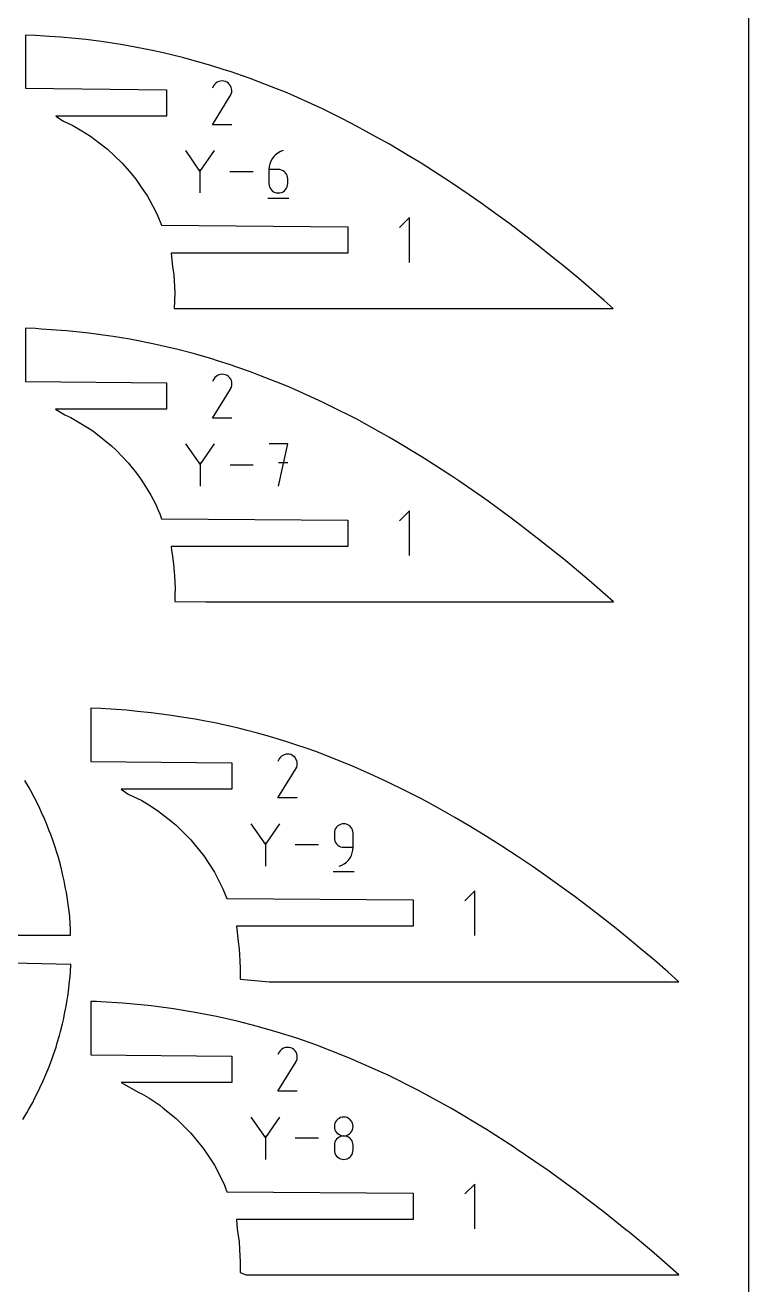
# Model space of a CAD drawing. Extents: x 0 to 8.5, y 0 to 30.
# Drawn here: x 3.91 to 8.5, y 7.08 to 15.07 of the extents above; entities that cross this region are included whole.
import ezdxf

# ---------------------------------------------------------------- set-up
doc = ezdxf.new("R2010")
doc.units = 0

msp = doc.modelspace()

# ---------------------------------------------------------------- linework, layer by layer
at = {"layer": 'annotation', "color": 1}
for p, q in [((5.120639, 14.699789), (5.112927, 14.69218)), ((5.1294, 14.70583), (5.120639, 14.699789)), ((5.138976, 14.710244), (5.1294, 14.70583)), ((5.149133, 14.712969), (5.138976, 14.710244)), ((5.159636, 14.713944), (5.149133, 14.712969)), ((5.17025, 14.713108), (5.159636, 14.713944)), ((5.180741, 14.710401), (5.17025, 14.713108)), ((5.190874, 14.705762), (5.180741, 14.710401)), ((5.199937, 14.699326), (5.190874, 14.705762)), ((5.190874, 14.705762), (5.190874, 14.705762)), ((5.207515, 14.691603), (5.199937, 14.699326)), ((5.098226, 14.436196), (5.212211, 14.619698)), ((5.106499, 14.683066), (5.0984, 14.667529)), ((5.112927, 14.69218), (5.106499, 14.683066)), ((5.213539, 14.68283), (5.207515, 14.691603)), ((5.212211, 14.619698), (5.212347, 14.619867)), ((5.212211, 14.619698), (5.212211, 14.619698)), ((5.212347, 14.619867), (5.212478, 14.620037)), ((5.212478, 14.620037), (5.212604, 14.62021)), ((5.212604, 14.62021), (5.212726, 14.620387)), ((5.212726, 14.620387), (5.212845, 14.62057)), ((5.212845, 14.62057), (5.212962, 14.62076)), ((5.212962, 14.62076), (5.213078, 14.620959)), ((5.213078, 14.620959), (5.213193, 14.621167)), ((5.213193, 14.621167), (5.213309, 14.621387)), ((5.213309, 14.621387), (5.218015, 14.631493)), ((5.213309, 14.621387), (5.213309, 14.621387)), ((5.217944, 14.673243), (5.213539, 14.68283)), ((5.220662, 14.66308), (5.217944, 14.673243)), ((5.218015, 14.631493), (5.220764, 14.641967)), ((5.221624, 14.652575), (5.220662, 14.66308)), ((5.220764, 14.641967), (5.221624, 14.652575)), ((5.221582, 14.436196), (5.098226, 14.436196)), ((5.019468, 14.142612), (4.929963, 14.272048)), ((5.108956, 14.272048), (5.019468, 14.142612)), ((5.476755, 14.219967), (5.468323, 14.204611)), ((5.487236, 14.233964), (5.476755, 14.219967)), ((5.499605, 14.246386), (5.487236, 14.233964)), ((5.513702, 14.257016), (5.499605, 14.246386)), ((5.529366, 14.26564), (5.513702, 14.257016)), ((5.546436, 14.27204), (5.529366, 14.26564)), ((5.546436, 14.27204), (5.546436, 14.27204)), ((5.019468, 14.153028), (5.019468, 14.003701)), ((5.45825, 14.170685), (5.456931, 14.152548)), ((5.456931, 14.152548), (5.456931, 14.063363)), ((5.516517, 14.152548), (5.456931, 14.152548)), ((5.462101, 14.188112), (5.45825, 14.170685)), ((5.468323, 14.204611), (5.462101, 14.188112)), ((5.527233, 14.151592), (5.516517, 14.152548)), ((5.537317, 14.148834), (5.527233, 14.151592)), ((5.546601, 14.14444), (5.537317, 14.148834)), ((5.554916, 14.138577), (5.546601, 14.14444)), ((5.356332, 14.137875), (5.209614, 14.137875)), ((5.456931, 14.063363), (5.456931, 14.063363)), ((5.456931, 14.063363), (5.457893, 14.052644)), ((5.562096, 14.131411), (5.554916, 14.138577)), ((5.567972, 14.123109), (5.562096, 14.131411)), ((5.572377, 14.113837), (5.567972, 14.123109)), ((5.575143, 14.10376), (5.572377, 14.113837)), ((5.576103, 14.093047), (5.575143, 14.10376)), ((5.575143, 14.052644), (5.576103, 14.063363)), ((5.576103, 14.063363), (5.576103, 14.093047)), ((5.576103, 14.093047), (5.576103, 14.093047)), ((5.457893, 14.052644), (5.460666, 14.042554)), ((5.460666, 14.042554), (5.46508, 14.033261)), ((5.46508, 14.033261), (5.470965, 14.024935)), ((5.470965, 14.024935), (5.478151, 14.017744)), ((5.478151, 14.017744), (5.48647, 14.011857)), ((5.48647, 14.011857), (5.49575, 14.007444)), ((5.49575, 14.007444), (5.505822, 14.004671)), ((5.505822, 14.004671), (5.516517, 14.00371)), ((5.516517, 14.00371), (5.527233, 14.004671)), ((5.516517, 14.00371), (5.516517, 14.00371)), ((5.527233, 14.004671), (5.537317, 14.007444)), ((5.537317, 14.007444), (5.546601, 14.011857)), ((5.546601, 14.011857), (5.554916, 14.017744)), ((5.554916, 14.017744), (5.562096, 14.024935)), ((5.562096, 14.024935), (5.567972, 14.033261)), ((5.567972, 14.033261), (5.572377, 14.042554)), ((5.572377, 14.042554), (5.575143, 14.052644)), ((5.449468, 13.970169), (5.583633, 13.970169)), ((6.347711, 13.847172), (6.284681, 13.784124)), ((6.347711, 13.563652), (6.347711, 13.847172)), ((5.107395, 12.82349), (5.099293, 12.807948)), ((5.113825, 12.832607), (5.107395, 12.82349)), ((5.121539, 12.840217), (5.113825, 12.832607)), ((5.130303, 12.846261), (5.121539, 12.840217)), ((5.139882, 12.850676), (5.130303, 12.846261)), ((5.150041, 12.853401), (5.139882, 12.850676)), ((5.160547, 12.854377), (5.150041, 12.853401)), ((5.171164, 12.853541), (5.160547, 12.854377)), ((5.181658, 12.850833), (5.171164, 12.853541)), ((5.191795, 12.846192), (5.181658, 12.850833)), ((5.20086, 12.839755), (5.191795, 12.846192)), ((5.191795, 12.846192), (5.191795, 12.846192)), ((5.20844, 12.83203), (5.20086, 12.839755)), ((5.214467, 12.823254), (5.20844, 12.83203)), ((5.218873, 12.813664), (5.214467, 12.823254)), ((5.221591, 12.803498), (5.218873, 12.813664)), ((5.218944, 12.771901), (5.221694, 12.782379)), ((5.222554, 12.79299), (5.221591, 12.803498)), ((5.221694, 12.782379), (5.222554, 12.79299)), ((5.099119, 12.576547), (5.213138, 12.760103)), ((5.213138, 12.760103), (5.213275, 12.760272)), ((5.213138, 12.760103), (5.213138, 12.760103)), ((5.213275, 12.760272), (5.213405, 12.760442)), ((5.213405, 12.760442), (5.213531, 12.760615)), ((5.213531, 12.760615), (5.213653, 12.760792)), ((5.213653, 12.760792), (5.213772, 12.760975)), ((5.213772, 12.760975), (5.213889, 12.761165)), ((5.213889, 12.761165), (5.214005, 12.761364)), ((5.214005, 12.761364), (5.21412, 12.761573)), ((5.21412, 12.761573), (5.214236, 12.761793)), ((5.214236, 12.761793), (5.218944, 12.771901)), ((5.214236, 12.761793), (5.214236, 12.761793)), ((5.222512, 12.576547), (5.099119, 12.576547)), ((5.020043, 12.283014), (4.930526, 12.412468)), ((5.109544, 12.412468), (5.020043, 12.283014)), ((5.576896, 12.41246), (5.457557, 12.41246)), ((5.517235, 12.144093), (5.576896, 12.41246)), ((5.020043, 12.293432), (5.020043, 12.144085)), ((5.356953, 12.278277), (5.210215, 12.278277)), ((5.576896, 12.292952), (5.517235, 12.292952)), ((6.348596, 11.987564), (6.285565, 11.924516)), ((6.348596, 11.704044), (6.348596, 11.987564)), ((5.521615, 10.414376), (5.513512, 10.398832)), ((5.528046, 10.423494), (5.521615, 10.414376)), ((5.535761, 10.431106), (5.528046, 10.423494)), ((5.544526, 10.43715), (5.535761, 10.431106)), ((5.554106, 10.441566), (5.544526, 10.43715)), ((5.564267, 10.444292), (5.554106, 10.441566)), ((5.574775, 10.445267), (5.564267, 10.444292)), ((5.585393, 10.444431), (5.574775, 10.445267)), ((5.595889, 10.441723), (5.585393, 10.444431)), ((5.606026, 10.437082), (5.595889, 10.441723)), ((5.615093, 10.430643), (5.606026, 10.437082)), ((5.606026, 10.437082), (5.606026, 10.437082)), ((5.622674, 10.422917), (5.615093, 10.430643)), ((5.628702, 10.41414), (5.622674, 10.422917)), ((5.633108, 10.404549), (5.628702, 10.41414)), ((5.635827, 10.394381), (5.633108, 10.404549)), ((5.63679, 10.383872), (5.635827, 10.394381)), ((5.513338, 10.167399), (5.627373, 10.350981)), ((5.627373, 10.350981), (5.627509, 10.351149)), ((5.627373, 10.350981), (5.627373, 10.350981)), ((5.627509, 10.351149), (5.62764, 10.351319)), ((5.62764, 10.351319), (5.627766, 10.351492)), ((5.627766, 10.351492), (5.627888, 10.35167)), ((5.627888, 10.35167), (5.628007, 10.351853)), ((5.628007, 10.351853), (5.628124, 10.352043)), ((5.628124, 10.352043), (5.62824, 10.352242)), ((5.62824, 10.352242), (5.628355, 10.352451)), ((5.628355, 10.352451), (5.628471, 10.352671)), ((5.628471, 10.352671), (5.633179, 10.36278)), ((5.628471, 10.352671), (5.628471, 10.352671)), ((5.633179, 10.36278), (5.63593, 10.37326)), ((5.63593, 10.37326), (5.63679, 10.383872)), ((5.636748, 10.167399), (5.513338, 10.167399)), ((5.434291, 9.873892), (5.344766, 10.003357)), ((5.5238, 10.003357), (5.434291, 9.873892)), ((5.893061, 9.989304), (5.885873, 9.982109)), ((5.901382, 9.995195), (5.893061, 9.989304)), ((5.910664, 9.999612), (5.901382, 9.995195)), ((5.920738, 10.002387), (5.910664, 9.999612)), ((5.931435, 10.003349), (5.920738, 10.002387)), ((5.942154, 10.002387), (5.931435, 10.003349)), ((5.931435, 10.003349), (5.931435, 10.003349)), ((5.952241, 9.999612), (5.942154, 10.002387)), ((5.961527, 9.995195), (5.952241, 9.999612)), ((5.969844, 9.989304), (5.961527, 9.995195)), ((5.977025, 9.982109), (5.969844, 9.989304)), ((5.872798, 9.954387), (5.871836, 9.943665)), ((5.871836, 9.943665), (5.871836, 9.913824)), ((5.871836, 9.913824), (5.871836, 9.913824)), ((5.871836, 9.913824), (5.872798, 9.903102)), ((5.875572, 9.964481), (5.872798, 9.954387)), ((5.879987, 9.973778), (5.875572, 9.964481)), ((5.885873, 9.982109), (5.879987, 9.973778)), ((5.982903, 9.973778), (5.977025, 9.982109)), ((5.987309, 9.964481), (5.982903, 9.973778)), ((5.990075, 9.954387), (5.987309, 9.964481)), ((5.991035, 9.943665), (5.990075, 9.954387)), ((5.991035, 9.854157), (5.991035, 9.943665)), ((5.991035, 9.943665), (5.991035, 9.943665)), ((5.434291, 9.88431), (5.434291, 9.73495)), ((5.771232, 9.869154), (5.62448, 9.869154)), ((5.872798, 9.903102), (5.875572, 9.89301)), ((5.875572, 9.89301), (5.879987, 9.883715)), ((5.879987, 9.883715), (5.885873, 9.875387)), ((5.885873, 9.875387), (5.893061, 9.868195)), ((5.893061, 9.868195), (5.901382, 9.862306)), ((5.901382, 9.862306), (5.910664, 9.857892)), ((5.910664, 9.857892), (5.920738, 9.855119)), ((5.920738, 9.855119), (5.931435, 9.854157)), ((5.931435, 9.854157), (5.991035, 9.854157)), ((5.985864, 9.818668), (5.989715, 9.836061)), ((5.989715, 9.836061), (5.991035, 9.854157)), ((5.918654, 9.74131), (5.934298, 9.749894)), ((5.934298, 9.749894), (5.948381, 9.760494)), ((5.948381, 9.760494), (5.96074, 9.77289)), ((5.96074, 9.77289), (5.971215, 9.786864)), ((5.971215, 9.786864), (5.979644, 9.802196)), ((5.979644, 9.802196), (5.985864, 9.818668)), ((5.864388, 9.701409), (5.998584, 9.701409)), ((5.90161, 9.734958), (5.918654, 9.74131)), ((5.90161, 9.734958), (5.90161, 9.734958)), ((6.762401, 9.578435), (6.69937, 9.515387)), ((6.762401, 9.294915), (6.762401, 9.578435)), ((5.521764, 8.554763), (5.513661, 8.539218)), ((5.528195, 8.563882), (5.521764, 8.554763)), ((5.535911, 8.571495), (5.528195, 8.563882)), ((5.544676, 8.577539), (5.535911, 8.571495)), ((5.554258, 8.581955), (5.544676, 8.577539)), ((5.564419, 8.584681), (5.554258, 8.581955)), ((5.574927, 8.585657), (5.564419, 8.584681)), ((5.585547, 8.584821), (5.574927, 8.585657)), ((5.596043, 8.582113), (5.585547, 8.584821)), ((5.606181, 8.577471), (5.596043, 8.582113)), ((5.615249, 8.571032), (5.606181, 8.577471)), ((5.606181, 8.577471), (5.606181, 8.577471)), ((5.622831, 8.563305), (5.615249, 8.571032)), ((5.628859, 8.554528), (5.622831, 8.563305)), ((5.633266, 8.544936), (5.628859, 8.554528)), ((5.513486, 8.307768), (5.62753, 8.491363)), ((5.62753, 8.491363), (5.627666, 8.491532)), ((5.62753, 8.491363), (5.62753, 8.491363)), ((5.627666, 8.491532), (5.627797, 8.491702)), ((5.627797, 8.491702), (5.627923, 8.491875)), ((5.627923, 8.491875), (5.628045, 8.492053)), ((5.628045, 8.492053), (5.628164, 8.492236)), ((5.628164, 8.492236), (5.628281, 8.492426)), ((5.628281, 8.492426), (5.628397, 8.492625)), ((5.628397, 8.492625), (5.628512, 8.492833)), ((5.628512, 8.492833), (5.628627, 8.493054)), ((5.628627, 8.493054), (5.633336, 8.503164)), ((5.628627, 8.493054), (5.628627, 8.493054)), ((5.635984, 8.534767), (5.633266, 8.544936)), ((5.633336, 8.503164), (5.636087, 8.513644)), ((5.636947, 8.524257), (5.635984, 8.534767)), ((5.636087, 8.513644), (5.636947, 8.524257)), ((5.636905, 8.307768), (5.513486, 8.307768)), ((5.434291, 8.014272), (5.344766, 8.143738)), ((5.5238, 8.143738), (5.434291, 8.014272)), ((5.872815, 8.094558), (5.871853, 8.083886)), ((5.871853, 8.083886), (5.871853, 8.083886)), ((5.871853, 8.083886), (5.872815, 8.073164)), ((5.875587, 8.104613), (5.872815, 8.094558)), ((5.872815, 8.073164), (5.875589, 8.06307)), ((5.88, 8.11388), (5.875587, 8.104613)), ((5.885884, 8.12219), (5.88, 8.11388)), ((5.893071, 8.129371), (5.885884, 8.12219)), ((5.901391, 8.135253), (5.893071, 8.129371)), ((5.910674, 8.139666), (5.901391, 8.135253)), ((5.920751, 8.142439), (5.910674, 8.139666)), ((5.931452, 8.143401), (5.920751, 8.142439)), ((5.942154, 8.142439), (5.931452, 8.143401)), ((5.931452, 8.143401), (5.931452, 8.143401)), ((5.95223, 8.139666), (5.942154, 8.142439)), ((5.961513, 8.135253), (5.95223, 8.139666)), ((5.969833, 8.129371), (5.961513, 8.135253)), ((5.97702, 8.12219), (5.969833, 8.129371)), ((5.982905, 8.11388), (5.97702, 8.12219)), ((5.987318, 8.104613), (5.982905, 8.11388)), ((5.987316, 8.06307), (5.990089, 8.073164)), ((5.99009, 8.094558), (5.987318, 8.104613)), ((5.990089, 8.073164), (5.991052, 8.083886)), ((5.991052, 8.083886), (5.99009, 8.094558)), ((5.991052, 8.083886), (5.991052, 8.083886)), ((5.434291, 8.02469), (5.434291, 7.87533)), ((5.771232, 8.009534), (5.62448, 8.009534)), ((5.88, 7.994637), (5.875587, 7.985343)), ((5.875589, 8.06307), (5.880004, 8.053773)), ((5.885884, 8.002965), (5.88, 7.994637)), ((5.880004, 8.053773), (5.88589, 8.045442)), ((5.893071, 8.010159), (5.885884, 8.002965)), ((5.88589, 8.045442), (5.893078, 8.038247)), ((5.901391, 8.016049), (5.893071, 8.010159)), ((5.893078, 8.038247), (5.901398, 8.032356)), ((5.910674, 8.020466), (5.901391, 8.016049)), ((5.901398, 8.032356), (5.910681, 8.027939)), ((5.920751, 8.02324), (5.910674, 8.020466)), ((5.910681, 8.027939), (5.920755, 8.025165)), ((5.931452, 8.024202), (5.920751, 8.02324)), ((5.920755, 8.025165), (5.931452, 8.024202)), ((5.931452, 8.024202), (5.942149, 8.025165)), ((5.942154, 8.02324), (5.931452, 8.024202)), ((5.931452, 8.024202), (5.931452, 8.024202)), ((5.931452, 8.024202), (5.931452, 8.024202)), ((5.942149, 8.025165), (5.952224, 8.027939)), ((5.95223, 8.020468), (5.942154, 8.02324)), ((5.952224, 8.027939), (5.961506, 8.032356)), ((5.961513, 8.016053), (5.95223, 8.020468)), ((5.961506, 8.032356), (5.969826, 8.038247)), ((5.969833, 8.010165), (5.961513, 8.016053)), ((5.969826, 8.038247), (5.977014, 8.045442)), ((5.97702, 8.002972), (5.969833, 8.010165)), ((5.977014, 8.045442), (5.982901, 8.053773)), ((5.982905, 7.994644), (5.97702, 8.002972)), ((5.982901, 8.053773), (5.987316, 8.06307)), ((5.987318, 7.985349), (5.982905, 7.994644)), ((5.872815, 7.975252), (5.871853, 7.964535)), ((5.871853, 7.964535), (5.871853, 7.934845)), ((5.871853, 7.934845), (5.871853, 7.934845)), ((5.871853, 7.934845), (5.872815, 7.924129)), ((5.875587, 7.985343), (5.872815, 7.975252)), ((5.872815, 7.924129), (5.875589, 7.91405)), ((5.875589, 7.91405), (5.880004, 7.904776)), ((5.982901, 7.904776), (5.987316, 7.91405)), ((5.987316, 7.91405), (5.990089, 7.924129)), ((5.99009, 7.975257), (5.987318, 7.985349)), ((5.990089, 7.924129), (5.991052, 7.934845)), ((5.991052, 7.964535), (5.99009, 7.975257)), ((5.991052, 7.934845), (5.991052, 7.964535)), ((5.991052, 7.964535), (5.991052, 7.964535)), ((5.880004, 7.904776), (5.88589, 7.896472)), ((5.88589, 7.896472), (5.893078, 7.889304)), ((5.893078, 7.889304), (5.901398, 7.88344)), ((5.901398, 7.88344), (5.910681, 7.879045)), ((5.910681, 7.879045), (5.920755, 7.876287)), ((5.920755, 7.876287), (5.931452, 7.87533)), ((5.931452, 7.87533), (5.942149, 7.876287)), ((5.931452, 7.87533), (5.931452, 7.87533)), ((5.942149, 7.876287), (5.952224, 7.879045)), ((5.952224, 7.879045), (5.961506, 7.88344)), ((5.961506, 7.88344), (5.969826, 7.889304)), ((5.969826, 7.889304), (5.977014, 7.896472)), ((5.977014, 7.896472), (5.982901, 7.904776)), ((6.762612, 7.718815), (6.699582, 7.655767)), ((6.762612, 7.435295), (6.762612, 7.718815))]:
    msp.add_line(p, q, dxfattribs=at)
at = {"layer": 'boundary', "color": 5}
for p, q in [((3.976571, 15.002898), (3.913935, 15.005169)), ((3.913935, 15.005169), (3.913935, 14.667534)), ((4.066648, 14.996796), (3.976571, 15.002898)), ((4.138059, 14.991958), (4.066648, 14.996796)), ((4.228062, 14.982947), (4.138059, 14.991958)), ((4.295526, 14.976192), (4.228062, 14.982947)), ((4.377694, 14.96536), (4.295526, 14.976192)), ((4.436418, 14.957618), (4.377694, 14.96536)), ((4.517216, 14.944481), (4.436418, 14.957618)), ((4.574097, 14.935232), (4.517216, 14.944481)), ((4.653411, 14.919874), (4.574097, 14.935232)), ((4.708657, 14.909176), (4.653411, 14.919874)), ((4.786442, 14.891689), (4.708657, 14.909176)), ((4.840199, 14.879604), (4.786442, 14.891689)), ((4.91645, 14.860086), (4.840199, 14.879604)), ((4.968828, 14.846679), (4.91645, 14.860086)), ((5.043561, 14.825232), (4.968828, 14.846679)), ((5.094651, 14.810569), (5.043561, 14.825232)), ((5.167895, 14.787297), (5.094651, 14.810569)), ((5.217775, 14.771448), (5.167895, 14.787297)), ((5.28957, 14.746457), (5.217775, 14.771448)), ((5.338307, 14.729493), (5.28957, 14.746457)), ((5.474062, 14.676225), (5.338307, 14.729493)), ((3.913935, 14.667534), (4.807748, 14.658674)), ((4.807748, 14.658674), (4.807748, 14.491474)), ((5.572012, 14.637791), (5.474062, 14.676225)), ((5.70318, 14.578841), (5.572012, 14.637791)), ((5.796559, 14.536875), (5.70318, 14.578841)), ((4.807748, 14.491474), (4.105254, 14.491474)), ((4.105254, 14.491474), (4.153552, 14.45875)), ((4.153552, 14.45875), (4.212911, 14.431328)), ((5.923325, 14.47307), (5.796559, 14.536875)), ((6.012657, 14.428107), (5.923325, 14.47307)), ((4.212911, 14.431328), (4.270476, 14.396743)), ((4.270476, 14.396743), (4.32614, 14.3633)), ((6.135222, 14.360229), (6.012657, 14.428107)), ((4.32614, 14.3633), (4.380011, 14.322408)), ((4.380011, 14.322408), (4.43134, 14.283447)), ((6.220909, 14.312773), (6.135222, 14.360229)), ((6.339459, 14.241543), (6.220909, 14.312773)), ((4.43134, 14.283447), (4.480875, 14.236593)), ((4.480875, 14.236593), (4.527277, 14.192704)), ((6.421811, 14.192062), (6.339459, 14.241543)), ((4.527277, 14.192704), (4.571885, 14.140264)), ((4.571885, 14.140264), (4.612826, 14.092136)), ((6.536491, 14.118136), (6.421811, 14.192062)), ((4.612826, 14.092136), (4.651973, 14.034482)), ((6.615738, 14.067051), (6.536491, 14.118136)), ((6.726646, 13.991009), (6.615738, 14.067051)), ((4.651973, 14.034482), (4.686984, 13.982921)), ((4.686984, 13.982921), (4.720201, 13.920358)), ((6.802948, 13.938695), (6.726646, 13.991009)), ((4.720201, 13.920358), (4.748881, 13.86634)), ((6.910134, 13.861037), (6.802948, 13.938695)), ((4.748881, 13.86634), (4.775769, 13.798957)), ((6.983594, 13.807814), (6.910134, 13.861037)), ((4.775769, 13.798957), (5.956823, 13.789012)), ((5.956823, 13.789012), (5.956823, 13.621812)), ((7.087063, 13.728959), (6.983594, 13.807814)), ((7.15774, 13.675094), (7.087063, 13.728959)), ((7.257461, 13.595372), (7.15774, 13.675094)), ((5.956823, 13.621812), (4.837108, 13.621812)), ((4.837108, 13.621812), (4.846474, 13.535441)), ((7.325376, 13.541078), (7.257461, 13.595372)), ((4.846474, 13.535441), (4.854525, 13.486406)), ((7.421297, 13.460732), (7.325376, 13.541078)), ((4.854525, 13.486406), (4.860782, 13.37116)), ((7.48645, 13.406159), (7.421297, 13.460732)), ((4.860782, 13.37116), (4.856995, 13.270581)), ((7.581935, 13.322401), (7.48645, 13.406159)), ((4.856995, 13.270581), (6.336152, 13.270581)), ((6.336152, 13.270581), (7.640371, 13.270581)), ((7.640371, 13.270581), (7.581935, 13.322401)), ((3.977604, 13.14329), (3.914437, 13.14558)), ((3.914437, 13.14558), (3.914437, 12.807927)), ((4.012223, 13.140945), (3.977604, 13.14329)), ((4.1391, 13.13235), (4.012223, 13.140945)), ((4.174083, 13.128848), (4.1391, 13.13235)), ((4.296575, 13.116584), (4.174083, 13.128848)), ((4.328914, 13.112321), (4.296575, 13.116584)), ((4.437474, 13.09801), (4.328914, 13.112321)), ((4.469388, 13.092821), (4.437474, 13.09801)), ((4.575159, 13.075624), (4.469388, 13.092821)), ((4.606569, 13.069542), (4.575159, 13.075624)), ((4.709725, 13.049568), (4.606569, 13.069542)), ((4.740591, 13.042629), (4.709725, 13.049568)), ((4.841273, 13.019996), (4.740591, 13.042629)), ((4.871578, 13.01224), (4.841273, 13.019996)), ((4.969909, 12.987071), (4.871578, 13.01224)), ((4.999647, 12.978537), (4.969909, 12.987071)), ((5.095738, 12.950961), (4.999647, 12.978537)), ((5.124914, 12.941691), (5.095738, 12.950961)), ((5.218868, 12.91184), (5.124914, 12.941691)), ((5.247491, 12.901878), (5.218868, 12.91184)), ((5.339406, 12.869885), (5.247491, 12.901878)), ((5.392396, 12.849093), (5.339406, 12.869885)), ((3.914437, 12.807927), (4.808558, 12.799067)), ((4.808558, 12.799067), (4.808558, 12.631867)), ((5.573122, 12.778183), (5.392396, 12.849093)), ((5.624537, 12.755077), (5.573122, 12.778183)), ((5.79768, 12.677267), (5.624537, 12.755077)), ((4.808558, 12.631867), (4.103439, 12.631867)), ((4.103439, 12.631867), (4.163804, 12.597001)), ((5.847529, 12.652178), (5.79768, 12.677267)), ((6.013788, 12.5685), (5.847529, 12.652178)), ((4.163804, 12.597001), (4.200119, 12.579378)), ((4.200119, 12.579378), (4.327253, 12.50406)), ((6.062107, 12.541741), (6.013788, 12.5685)), ((6.222051, 12.453165), (6.062107, 12.541741)), ((4.327253, 12.50406), (4.348363, 12.489626)), ((4.348363, 12.489626), (4.459455, 12.39992)), ((4.459455, 12.39992), (4.488322, 12.373336)), ((6.268882, 12.425028), (6.222051, 12.453165)), ((6.422962, 12.332454), (6.268882, 12.425028)), ((4.488322, 12.373336), (4.563537, 12.29283)), ((6.468341, 12.303202), (6.422962, 12.332454)), ((6.616898, 12.207443), (6.468341, 12.303202)), ((4.563537, 12.29283), (4.618356, 12.226049)), ((4.618356, 12.226049), (4.645146, 12.188328)), ((4.645146, 12.188328), (4.6734, 12.142817)), ((4.6734, 12.142817), (4.707643, 12.087657)), ((6.660848, 12.177312), (6.616898, 12.207443)), ((6.804117, 12.079087), (6.660848, 12.177312)), ((4.707643, 12.087657), (4.736941, 12.032754)), ((6.846644, 12.048277), (6.804117, 12.079087)), ((4.736941, 12.032754), (4.755745, 11.992116)), ((4.755745, 11.992116), (4.764405, 11.969933)), ((6.984772, 11.948206), (6.846644, 12.048277)), ((4.764405, 11.969933), (4.776768, 11.938264)), ((4.776768, 11.938264), (5.957707, 11.929404)), ((5.957707, 11.929404), (5.957707, 11.762204)), ((7.025869, 11.916887), (6.984772, 11.948206)), ((7.158926, 11.815486), (7.025869, 11.916887)), ((5.957707, 11.762204), (4.837332, 11.762204)), ((4.837332, 11.762204), (4.838347, 11.735649)), ((7.198573, 11.783792), (7.158926, 11.815486)), ((7.326571, 11.68147), (7.198573, 11.783792)), ((4.838347, 11.735649), (4.842685, 11.712552)), ((4.842685, 11.712552), (4.851988, 11.651425)), ((7.36474, 11.6495), (7.326571, 11.68147)), ((4.851988, 11.651425), (4.859171, 11.572767)), ((7.487652, 11.546551), (7.36474, 11.6495)), ((4.859171, 11.572767), (4.861538, 11.49504)), ((7.589646, 11.456749), (7.487652, 11.546551)), ((4.861081, 11.460441), (4.859607, 11.413591)), ((4.861538, 11.49504), (4.861081, 11.460441)), ((7.641375, 11.410973), (7.589646, 11.456749)), ((4.859607, 11.413591), (5.057377, 11.410973)), ((5.057377, 11.410973), (5.278833, 11.410973)), ((5.278833, 11.410973), (5.446783, 11.410973)), ((5.446783, 11.410973), (5.573376, 11.410973)), ((5.573376, 11.410973), (5.667291, 11.410973)), ((5.667291, 11.410973), (5.734826, 11.410973)), ((5.734826, 11.410973), (5.780606, 11.410973)), ((5.780606, 11.410973), (5.80805, 11.410973)), ((5.80805, 11.410973), (6.031918, 11.410973)), ((6.031918, 11.410973), (6.29937, 11.410973)), ((6.29937, 11.410973), (6.650114, 11.410973)), ((6.650114, 11.410973), (7.13508, 11.410973)), ((7.13508, 11.410973), (7.641375, 11.410973)), ((4.328509, 10.736463), (4.328509, 10.398798)), ((4.391989, 10.734161), (4.328509, 10.736463)), ((4.45755, 10.72972), (4.391989, 10.734161)), ((4.553476, 10.723222), (4.45755, 10.72972)), ((4.622685, 10.716292), (4.553476, 10.723222)), ((4.710942, 10.707456), (4.622685, 10.716292)), ((4.776022, 10.698876), (4.710942, 10.707456)), ((4.851833, 10.688881), (4.776022, 10.698876)), ((4.91685, 10.67831), (4.851833, 10.688881)), ((4.98951, 10.666495), (4.91685, 10.67831)), ((5.054037, 10.654), (4.98951, 10.666495)), ((5.124069, 10.640439), (5.054037, 10.654)), ((5.187863, 10.626098), (5.124069, 10.640439)), ((5.25561, 10.610868), (5.187863, 10.626098)), ((5.318531, 10.594762), (5.25561, 10.610868)), ((5.384238, 10.577942), (5.318531, 10.594762)), ((5.446205, 10.560158), (5.384238, 10.577942)), ((5.51006, 10.541833), (5.446205, 10.560158)), ((5.571032, 10.52246), (5.51006, 10.541833)), ((5.633183, 10.502712), (5.571032, 10.52246)), ((5.693142, 10.481841), (5.633183, 10.502712)), ((5.753714, 10.460756), (5.693142, 10.481841)), ((4.328509, 10.398798), (5.222737, 10.389938)), ((5.222737, 10.389938), (5.222737, 10.222738)), ((5.866831, 10.416371), (5.753714, 10.460756)), ((5.987418, 10.369054), (5.866831, 10.416371)), ((6.097262, 10.319687), (5.987418, 10.369054)), ((6.211963, 10.268138), (6.097262, 10.319687)), ((3.933633, 10.234676), (3.90906, 10.277439)), ((3.94704, 10.211343), (3.933633, 10.234676)), ((6.318526, 10.214502), (6.211963, 10.268138)), ((3.970022, 10.167705), (3.94704, 10.211343)), ((3.982562, 10.143895), (3.970022, 10.167705)), ((5.222737, 10.222738), (4.519965, 10.222738)), ((4.519965, 10.222738), (4.565471, 10.19191)), ((4.565471, 10.19191), (4.650656, 10.151278)), ((4.650656, 10.151278), (4.694765, 10.12431)), ((6.428059, 10.159371), (6.318526, 10.214502)), ((6.531399, 10.102139), (6.428059, 10.159371)), ((4.003922, 10.09944), (3.982562, 10.143895)), ((4.015577, 10.075185), (4.003922, 10.09944)), ((4.035286, 10.029974), (4.015577, 10.075185)), ((4.694765, 10.12431), (4.750019, 10.088312)), ((4.750019, 10.088312), (4.834454, 10.022352)), ((6.63631, 10.044036), (6.531399, 10.102139)), ((4.04604, 10.005306), (4.035286, 10.029974)), ((4.064072, 9.9594), (4.04604, 10.005306)), ((4.834454, 10.022352), (4.868525, 9.994813)), ((4.868525, 9.994813), (4.913773, 9.949816)), ((6.736505, 9.983834), (6.63631, 10.044036)), ((4.073911, 9.934353), (4.064072, 9.9594)), ((4.090241, 9.887815), (4.073911, 9.934353)), ((4.913773, 9.949816), (4.962228, 9.901631)), ((6.83721, 9.923325), (6.736505, 9.983834)), ((6.934327, 9.86072), (6.83721, 9.923325)), ((4.099152, 9.862423), (4.090241, 9.887815)), ((4.113758, 9.815315), (4.099152, 9.862423)), ((4.962228, 9.901631), (4.98747, 9.870719)), ((4.98747, 9.870719), (5.044944, 9.800338)), ((7.031135, 9.798315), (6.934327, 9.86072)), ((4.121727, 9.789612), (4.113758, 9.815315)), ((4.13459, 9.741999), (4.121727, 9.789612)), ((5.044944, 9.800338), (5.112398, 9.697556)), ((7.125215, 9.73381), (7.031135, 9.798315)), ((4.141608, 9.716019), (4.13459, 9.741999)), ((4.152709, 9.667965), (4.141608, 9.716019)), ((4.158766, 9.641745), (4.152709, 9.667965)), ((5.112398, 9.697556), (5.165698, 9.591612)), ((7.218343, 9.669958), (7.125215, 9.73381)), ((7.309394, 9.60399), (7.218343, 9.669958)), ((4.168091, 9.593315), (4.158766, 9.641745)), ((4.173179, 9.56689), (4.168091, 9.593315)), ((5.165698, 9.591612), (5.190885, 9.529134)), ((7.398988, 9.539078), (7.309394, 9.60399)), ((4.177304, 9.540195), (4.173179, 9.56689)), ((4.184869, 9.491244), (4.177304, 9.540195)), ((5.190885, 9.529134), (6.371512, 9.520275)), ((6.371512, 9.520275), (6.371512, 9.353075)), ((7.486989, 9.47201), (7.398988, 9.539078)), ((4.187985, 9.464617), (4.184869, 9.491244)), ((4.193694, 9.415841), (4.187985, 9.464617)), ((7.573132, 9.406358), (7.486989, 9.47201)), ((4.197623, 9.366678), (4.193694, 9.415841)), ((4.199768, 9.339853), (4.197623, 9.366678)), ((6.371512, 9.353075), (5.250753, 9.353075)), ((5.250753, 9.353075), (5.261988, 9.256087)), ((7.658037, 9.33848), (7.573132, 9.406358)), ((3.309487, 9.29737), (4.197853, 9.29737)), ((4.197853, 9.29737), (4.199768, 9.339853)), ((7.740767, 9.272341), (7.658037, 9.33848)), ((7.822513, 9.203868), (7.740767, 9.272341)), ((5.261988, 9.256087), (5.26894, 9.211291)), ((5.26894, 9.211291), (5.272888, 9.134457)), ((7.90184, 9.137423), (7.822513, 9.203868)), ((4.20117, 9.11127), (3.309487, 9.13017)), ((4.197844, 9.062062), (4.20117, 9.11127)), ((5.272888, 9.134457), (5.275383, 9.085911)), ((7.988563, 9.06151), (7.90184, 9.137423)), ((4.190894, 8.986161), (4.196029, 9.035213)), ((4.196029, 9.035213), (4.197844, 9.062062)), ((5.275383, 9.085911), (5.27449, 9.018277)), ((8.055786, 9.001844), (7.988563, 9.06151)), ((4.181155, 8.910567), (4.188092, 8.959397)), ((4.188092, 8.959397), (4.190894, 8.986161)), ((5.27449, 9.018277), (5.46038, 9.001844)), ((5.46038, 9.001844), (8.055786, 9.001844)), ((4.16864, 8.835383), (4.17737, 8.883924)), ((4.17737, 8.883924), (4.181155, 8.910567)), ((4.36279, 8.875601), (4.328509, 8.876844)), ((4.328509, 8.876844), (4.328509, 8.539177)), ((4.392034, 8.87454), (4.36279, 8.875601)), ((4.52947, 8.865232), (4.392034, 8.87454)), ((4.153366, 8.760711), (4.163876, 8.808898)), ((4.163876, 8.808898), (4.16864, 8.835383)), ((4.553541, 8.863601), (4.52947, 8.865232)), ((4.68911, 8.850029), (4.553541, 8.863601)), ((4.711025, 8.847835), (4.68911, 8.850029)), ((4.851933, 8.829261), (4.711025, 8.847835)), ((4.989627, 8.806875), (4.851933, 8.829261)), ((5.124202, 8.780819), (4.989627, 8.806875)), ((4.135354, 8.686651), (4.147631, 8.734418)), ((4.147631, 8.734418), (4.153366, 8.760711)), ((5.255759, 8.751247), (5.124202, 8.780819)), ((5.384403, 8.718322), (5.255759, 8.751247)), ((5.51024, 8.682212), (5.384403, 8.718322)), ((4.114628, 8.613304), (4.128655, 8.660587)), ((4.128655, 8.660587), (4.135354, 8.686651)), ((5.633378, 8.643091), (5.51024, 8.682212)), ((5.753923, 8.601136), (5.633378, 8.643091)), ((4.091217, 8.54077), (4.106975, 8.587505)), ((4.106975, 8.587505), (4.114628, 8.613304)), ((5.957173, 8.521392), (5.753923, 8.601136)), ((4.055621, 8.443981), (4.065151, 8.469147)), ((4.065151, 8.469147), (4.082619, 8.51527)), ((4.082619, 8.51527), (4.091217, 8.54077)), ((4.328509, 8.539177), (5.222864, 8.530317)), ((5.222864, 8.530317), (5.222864, 8.363117)), ((5.987655, 8.509433), (5.957173, 8.521392)), ((6.183329, 8.421504), (5.987655, 8.509433)), ((4.026017, 8.373733), (4.036468, 8.398532)), ((4.036468, 8.398532), (4.055621, 8.443981)), ((6.212227, 8.408518), (6.183329, 8.421504)), ((6.400818, 8.313606), (6.212227, 8.408518)), ((3.993848, 8.304623), (4.005204, 8.32902)), ((4.005204, 8.32902), (4.026017, 8.373733)), ((5.222864, 8.363117), (4.519965, 8.363117)), ((4.519965, 8.363117), (4.632519, 8.300308)), ((6.428349, 8.29975), (6.400818, 8.313606)), ((3.935111, 8.193683), (3.959157, 8.236744)), ((3.959157, 8.236744), (3.971403, 8.260706)), ((3.971403, 8.260706), (3.993848, 8.304623)), ((4.632519, 8.300308), (4.650656, 8.291658)), ((4.650656, 8.291658), (4.694765, 8.264689)), ((4.694765, 8.264689), (4.764611, 8.219185)), ((6.610303, 8.198992), (6.428349, 8.29975)), ((3.896376, 8.128041), (3.92199, 8.170188)), ((3.92199, 8.170188), (3.935111, 8.193683)), ((4.764611, 8.219185), (4.78732, 8.20083)), ((4.78732, 8.20083), (4.868525, 8.135192)), ((6.636625, 8.184416), (6.610303, 8.198992)), ((6.812318, 8.078863), (6.636625, 8.184416)), ((4.868525, 8.135192), (4.918232, 8.085762)), ((4.918232, 8.085762), (4.962228, 8.04201)), ((6.837549, 8.063704), (6.812318, 8.078863)), ((4.962228, 8.04201), (5.027965, 7.96151)), ((7.007271, 7.95431), (6.837549, 8.063704)), ((5.027965, 7.96151), (5.044944, 7.940717)), ((5.044944, 7.940717), (5.112398, 7.837936)), ((7.031498, 7.938694), (7.007271, 7.95431)), ((7.195444, 7.8263), (7.031498, 7.938694)), ((5.112398, 7.837936), (5.172932, 7.71741)), ((7.218729, 7.810338), (7.195444, 7.8263)), ((7.377012, 7.695672), (7.218729, 7.810338)), ((5.172932, 7.71741), (5.180203, 7.69801)), ((5.180203, 7.69801), (5.190885, 7.669514)), ((5.190885, 7.669514), (6.371724, 7.660655)), ((7.399395, 7.679457), (7.377012, 7.695672)), ((7.552055, 7.563125), (7.399395, 7.679457)), ((6.371724, 7.660655), (6.371724, 7.493455)), ((7.573561, 7.546737), (7.552055, 7.563125)), ((7.720575, 7.42922), (7.573561, 7.546737)), ((6.371724, 7.493455), (5.250753, 7.493455)), ((5.250753, 7.493455), (5.256345, 7.432831)), ((5.256345, 7.432831), (5.26894, 7.35167)), ((7.741216, 7.41272), (7.720575, 7.42922)), ((5.26894, 7.35167), (5.271413, 7.303543)), ((7.882527, 7.294369), (7.741216, 7.41272)), ((5.271413, 7.303543), (5.275382, 7.226291)), ((7.916711, 7.265087), (7.882527, 7.294369)), ((5.275382, 7.226291), (5.27449, 7.158657)), ((8.055786, 7.142224), (7.916711, 7.265087)), ((5.27449, 7.158657), (5.313124, 7.142224)), ((5.313124, 7.142224), (5.340119, 7.142224)), ((5.340119, 7.142224), (5.378394, 7.142224)), ((5.378394, 7.142224), (5.407136, 7.142224)), ((5.407136, 7.142224), (5.438444, 7.142224)), ((5.438444, 7.142224), (5.472981, 7.142224)), ((5.472981, 7.142224), (5.511628, 7.142224)), ((5.511628, 7.142224), (5.555584, 7.142224)), ((5.555584, 7.142224), (5.606527, 7.142224)), ((5.606527, 7.142224), (5.666884, 7.142224)), ((5.666884, 7.142224), (5.740321, 7.142224)), ((5.740321, 7.142224), (5.832636, 7.142224)), ((5.832636, 7.142224), (5.953602, 7.142224)), ((5.953602, 7.142224), (6.121085, 7.142224)), ((6.121085, 7.142224), (6.37162, 7.142224)), ((6.37162, 7.142224), (6.793475, 7.142224)), ((6.793475, 7.142224), (7.668458, 7.142224)), ((7.668458, 7.142224), (8.055786, 7.142224))]:
    msp.add_line(p, q, dxfattribs=at)
at = {"layer": 'frame', "color": 5}
msp.add_line((8.5, 0), (8.5, 30), dxfattribs=at)

doc.saveas('drawing.dxf')
